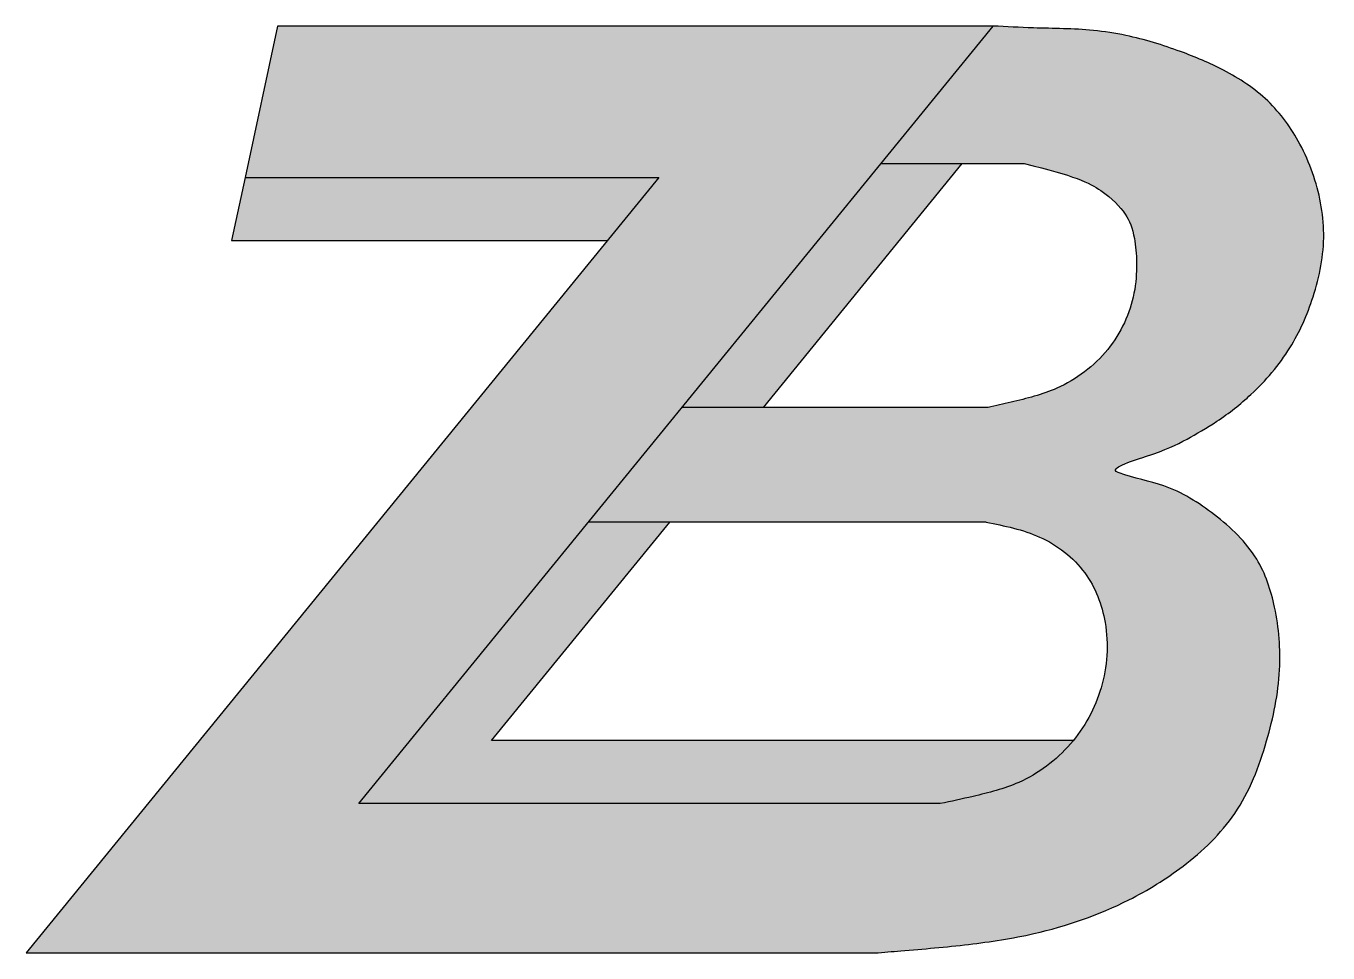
# Model space of a CAD drawing. Extents: x 28663 to 32794, y 10095 to 13038.
import ezdxf

# ---------------------------------------------------------------- set-up
doc = ezdxf.new("R2010")
doc.units = 0
doc.header["$LTSCALE"] = 1000
doc.layers.get('0').update_dxf_attribs({"linetype": 'CONTINUOUS'})
doc.layers.add('S_PLAN_HACH', color=254, linetype='CONTINUOUS')

msp = doc.modelspace()

# ---------------------------------------------------------------- hatches: boundary and pattern name
at = {"layer": 'S_PLAN_HACH', "true_color": 0x41b883}
h = msp.add_hatch(color=125, dxfattribs=at)
edge = h.paths.add_edge_path()
edge.add_line((31732, 13038.2), (29460.6, 13038.2))
edge.add_line((29460.6, 13038.2), (29357.8, 12557.5))
edge.add_line((29357.8, 12557.5), (30670.9, 12557.5))
edge.add_line((30670.9, 12557.5), (28662.8, 10094.7))
edge.add_line((28662.8, 10094.7), (31357.1, 10094.7))
edge.add_spline(control_points=[(31357.1, 10094.7), (31384.2, 10096.9), (31411.3, 10099.2), (31438.4, 10101.5), (31510.3, 10107.4), (31652, 10119.2), (31898.2, 10156.7), (32131.9, 10237.7), (32346.9, 10370.4), (32516.9, 10532.5), (32604.1, 10759.5), (32650.2, 10983), (32634.7, 11181.5), (32575.4, 11362.4), (32440.3, 11488.9), (32288.1, 11585.2), (32178.4, 11601.5), (32094.3, 11633.1), (32263.4, 11684.3), (32331.3, 11716.4), (32453, 11787.2), (32566.4, 11876.1), (32678.9, 12007.7), (32756.2, 12184), (32794.3, 12376.3), (32760.2, 12543.3), (32698.4, 12686.4), (32610, 12808), (32471.5, 12899.2), (32317.5, 12963.1), (32178.9, 13006.2), (32021.6, 13030.6), (31880.3, 13030.1), (31774.5, 13035.9), (31732, 13038.2)], knot_values=[-81.613893, -81.613893, -81.613893, -81.613893, 0, 0, 0, 216.42627, 426.514522, 746.267375, 948.836066, 1183.368112, 1434.523474, 1664.056951, 1863.662653, 2026.664252, 2221.02848, 2406.138196, 2553.26797, 2559.545773, 2661.915962, 2804.823896, 2914.923877, 3052.503959, 3245.851642, 3423.064606, 3626.344779, 3823.191625, 3922.941546, 4093.778237, 4264.809343, 4413.027222, 4593.732563, 4698.522485, 4889.106155, 5016.610076, 5016.610076, 5016.610076, 5016.610076], degree=3, periodic=0)
edge.add_line((31732, 13038.2), (31375.8, 12601.3))
edge.add_line((31375.8, 12601.3), (31830.4, 12601.3))
edge.add_spline(control_points=[(31830.4, 12601.3), (31989.4, 12563.8), (32087.6, 12515.5), (32156.7, 12440.9), (32184, 12373.5), (32195.6, 12189.9), (32108.8, 12000.7), (31954.2, 11884.3), (31813.7, 11849.4), (31740.1, 11832.5), (31715.8, 11827.3)], knot_values=[0, 0, 0, 0, 176.164903, 359.160607, 529.270742, 736.853978, 939.995689, 1144.489493, 1296.18327, 1370.985536, 1370.985536, 1370.985536, 1370.985536], degree=3, periodic=0)
edge.add_line((31715.8, 11827.3), (30744.7, 11827.3))
edge.add_line((30744.7, 11827.3), (30447.2, 11462.5))
edge.add_line((30447.2, 11462.5), (31709.7, 11462.5))
edge.add_spline(control_points=[(31709.7, 11462.5), (31767.7, 11451.1), (31886, 11427.9), (32033.9, 11314.5), (32102.7, 11133.5), (32089.6, 10933.8), (31988, 10748.8), (31833.5, 10632.4), (31682.6, 10595), (31598.8, 10575.8), (31564, 10569.2)], knot_values=[0, 0, 0, 0, 176.164903, 359.160607, 529.270742, 736.853978, 939.995689, 1144.489493, 1296.18327, 1402.664762, 1402.664762, 1402.664762, 1402.664762], degree=3, periodic=0)
edge.add_line((31564, 10569.2), (31130.2, 10569.2))
edge.add_line((31130.2, 10569.2), (29718.9, 10569.2))
edge.add_line((29718.9, 10569.2), (31732, 13038.2))
at = {"layer": 'S_PLAN_HACH', "true_color": 0x35495e}
for points in [[(31633.9, 12601.3), (31375.8, 12601.3), (30744.7, 11827.3), (31002.8, 11827.3)], [(30670.9, 12557.5), (29357.8, 12557.5), (29315, 12357.5), (30507.8, 12357.5)], [(30705.3, 11462.5), (30447.2, 11462.5), (29718.9, 10569.2), (29977, 10569.2)]]:
    msp.add_hatch(color=139, dxfattribs=at).paths.add_polyline_path(points)
h = msp.add_hatch(color=139, dxfattribs=at)
edge = h.paths.add_edge_path()
edge.add_spline(control_points=[(31564, 10569.2), (31598.8, 10575.8), (31682.6, 10595), (31833.5, 10632.4), (31935.7, 10709.4), (31983, 10765.6), (31985.9, 10769.2)], knot_values=[926.221036, 926.221036, 926.221036, 926.221036, 1032.702528, 1184.396305, 1388.890109, 1402.664762, 1402.664762, 1402.664762, 1402.664762], degree=3, periodic=0)
edge.add_line((31985.9, 10769.2), (30140, 10769.2))
edge.add_line((30140, 10769.2), (29977, 10569.2))
edge.add_line((29977, 10569.2), (31564, 10569.2))

# ---------------------------------------------------------------- linework, layer by layer
at = {"color": 125, "true_color": 0x41b883}
for p, q in [((29460.6, 13038.2), (29357.8, 12557.5)), ((31732, 13038.2), (29460.6, 13038.2)), ((29718.9, 10569.2), (31732, 13038.2)), ((31375.8, 12601.3), (31830.4, 12601.3)), ((30670.9, 12557.5), (28662.8, 10094.7)), ((29357.8, 12557.5), (30670.9, 12557.5)), ((31715.8, 11827.3), (30744.7, 11827.3)), ((31709.7, 11462.5), (30447.2, 11462.5)), ((31564, 10569.2), (29718.9, 10569.2)), ((28662.8, 10094.7), (31357.1, 10094.7))]:
    msp.add_line(p, q, dxfattribs=at)
at = {"color": 139, "true_color": 0x35495e}
for p, q in [((31002.8, 11827.3), (31633.9, 12601.3)), ((29357.8, 12557.5), (29315, 12357.5)), ((29315, 12357.5), (30507.8, 12357.5)), ((30140, 10769.2), (30705.3, 11462.5)), ((31985.9, 10769.2), (30140, 10769.2))]:
    msp.add_line(p, q, dxfattribs=at)
at = {"color": 125, "true_color": 0x41b883}
for points, knots in [([(31357.1, 10094.7), (31384.2, 10096.9), (31411.3, 10099.2), (31438.4, 10101.5), (31510.3, 10107.4), (31652, 10119.2), (31898.2, 10156.7), (32131.9, 10237.7), (32346.9, 10370.4), (32516.9, 10532.5), (32604.1, 10759.5), (32650.2, 10983), (32634.7, 11181.5), (32575.4, 11362.4), (32440.3, 11488.9), (32288.1, 11585.2), (32178.4, 11601.5), (32094.3, 11633.1), (32263.4, 11684.3), (32331.3, 11716.4), (32453, 11787.2), (32566.4, 11876.1), (32678.9, 12007.7), (32756.2, 12184), (32794.3, 12376.3), (32760.2, 12543.3), (32698.4, 12686.4), (32610, 12808), (32471.5, 12899.2), (32317.5, 12963.1), (32178.9, 13006.2), (32021.6, 13030.6), (31880.3, 13030.1), (31774.5, 13035.9), (31732, 13038.2)], [-81.613893, -81.613893, -81.613893, -81.613893, 0, 0, 0, 216.42627, 426.514522, 746.267375, 948.836066, 1183.368112, 1434.523474, 1664.056951, 1863.662653, 2026.664252, 2221.02848, 2406.138196, 2553.26797, 2559.545773, 2661.915962, 2804.823896, 2914.923877, 3052.503959, 3245.851642, 3423.064606, 3626.344779, 3823.191625, 3922.941546, 4093.778237, 4264.809343, 4413.027222, 4593.732563, 4698.522485, 4889.106155, 5016.610076, 5016.610076, 5016.610076, 5016.610076]), ([(31830.4, 12601.3), (31989.4, 12563.8), (32087.6, 12515.5), (32156.7, 12440.9), (32184, 12373.5), (32195.6, 12189.9), (32108.8, 12000.7), (31954.2, 11884.3), (31813.7, 11849.4), (31740.1, 11832.5), (31715.8, 11827.3)], [0, 0, 0, 0, 176.164903, 359.160607, 529.270742, 736.853978, 939.995689, 1144.489493, 1296.18327, 1370.985536, 1370.985536, 1370.985536, 1370.985536]), ([(31709.7, 11462.5), (31767.7, 11451.1), (31886, 11427.9), (32033.9, 11314.5), (32102.7, 11133.5), (32089.6, 10933.8), (31988, 10748.8), (31833.5, 10632.4), (31682.6, 10595), (31598.8, 10575.8), (31564, 10569.2)], [0, 0, 0, 0, 176.164903, 359.160607, 529.270742, 736.853978, 939.995689, 1144.489493, 1296.18327, 1402.664762, 1402.664762, 1402.664762, 1402.664762])]:
    msp.add_open_spline(points, degree=3, knots=knots, dxfattribs=at)

doc.saveas('drawing.dxf')
